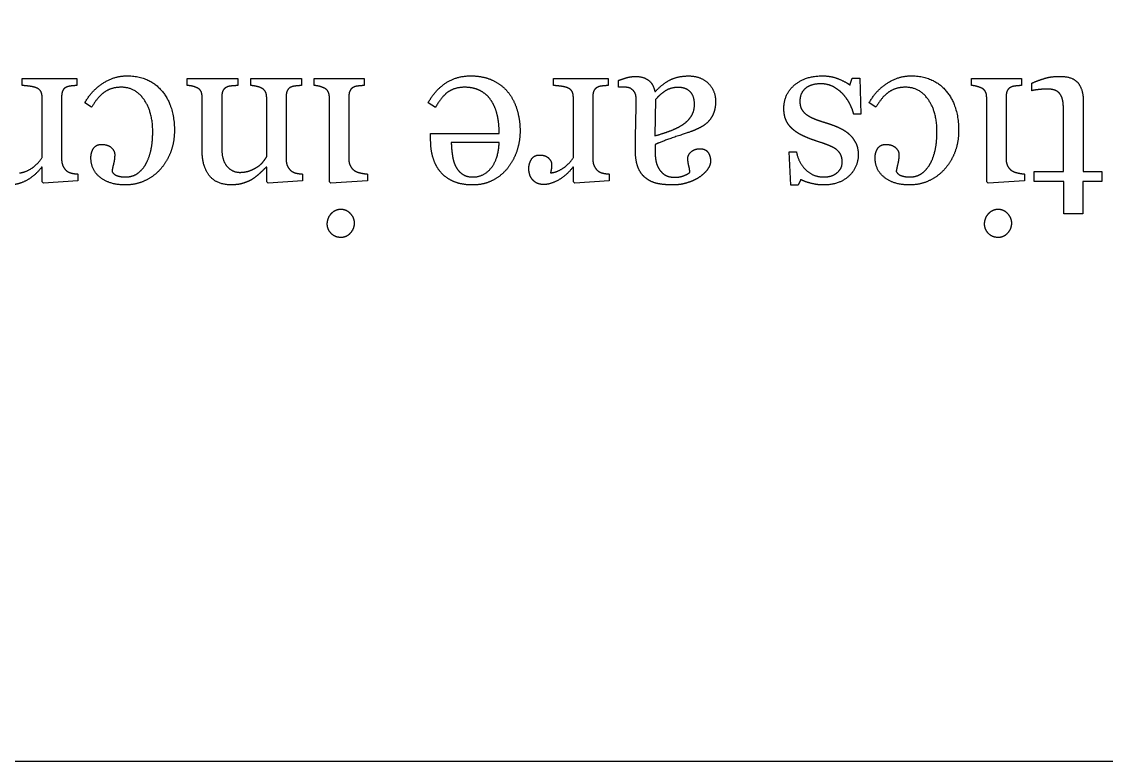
# Model space of a CAD drawing. Header units: inches. Extents: x -4.69 to 4.69, y -2.94 to 2.94.
# Drawn here: x -1.236 to 0.775, y -2.937 to -1.566 of the extents above; entities that cross this region are included whole.
import ezdxf

# ---------------------------------------------------------------- set-up
doc = ezdxf.new("R2010")
doc.units = ezdxf.units.IN
doc.layers.get('0').update_dxf_attribs({"linetype": 'CONTINUOUS'})

msp = doc.modelspace()

# ---------------------------------------------------------------- linework, layer by layer
for p, q in [((-1.2351, -1.684), (-1.2351, -1.6711)), ((-1.2351, -1.6711), (-1.1339, -1.6711)), ((-1.1339, -1.6711), (-1.1339, -1.684)), ((-0.9294, -1.6711), (-0.8356, -1.6711)), ((-0.9294, -1.684), (-0.9294, -1.6711)), ((-0.8356, -1.6711), (-0.8356, -1.684)), ((-0.8115, -1.684), (-0.8115, -1.6711)), ((-0.8115, -1.6711), (-0.7175, -1.6711)), ((-0.7175, -1.6711), (-0.7175, -1.684)), ((-0.6938, -1.6711), (-0.6012, -1.6711)), ((-0.6938, -1.684), (-0.6938, -1.6711)), ((-0.6012, -1.6711), (-0.6012, -1.684)), ((-0.2499, -1.684), (-0.2499, -1.6711)), ((-0.2499, -1.6711), (-0.1488, -1.6711)), ((-0.1488, -1.6711), (-0.1488, -1.684)), ((-0.1297, -1.6871), (-0.1297, -1.6746)), ((0.2997, -1.6832), (0.3036, -1.6706)), ((0.3036, -1.6706), (0.3182, -1.6706)), ((0.3182, -1.6706), (0.3202, -1.7373)), ((0.5251, -1.6711), (0.6177, -1.6711)), ((0.5251, -1.684), (0.5251, -1.6711)), ((0.6177, -1.6711), (0.6177, -1.684)), ((0.6372, -1.6937), (0.6372, -1.6795)), ((-1.1983, -1.8175), (-1.1983, -1.7058)), ((-1.1621, -1.7038), (-1.1621, -1.8222)), ((-0.9016, -1.8052), (-0.9016, -1.7054)), ((-0.865, -1.7038), (-0.865, -1.8025)), ((-0.7819, -1.8161), (-0.7819, -1.7058)), ((-0.7457, -1.7038), (-0.7457, -1.8222)), ((-0.6656, -1.8626), (-0.6656, -1.7062)), ((-0.6294, -1.7038), (-0.6294, -1.8222)), ((-0.2132, -1.8175), (-0.2132, -1.7058)), ((-0.177, -1.7038), (-0.177, -1.8222)), ((-0.0622, -1.6951), (-0.061, -1.6951)), ((0.5533, -1.8626), (0.5533, -1.7062)), ((0.5895, -1.7038), (0.5895, -1.8222)), ((-1.1065, -1.7241), (-1.1189, -1.7159)), ((-0.4688, -1.7247), (-0.4825, -1.7163)), ((-0.0606, -1.7101), (-0.0618, -1.7774)), ((0.3478, -1.7241), (0.3354, -1.7159)), ((0.7325, -1.7136), (0.7325, -1.8435)), ((0.3202, -1.7373), (0.3068, -1.7373)), ((0.6959, -1.8435), (0.6959, -1.7363)), ((-0.4778, -1.7859), (-0.4778, -1.7731)), ((-0.4778, -1.7731), (-0.3507, -1.7731)), ((-0.3507, -1.7895), (-0.4395, -1.7895)), ((-0.0614, -1.7937), (-0.0614, -1.813)), ((0.19, -1.8686), (0.1871, -1.807)), ((0.1871, -1.807), (0.2005, -1.807)), ((-1.1983, -1.8356), (-1.1993, -1.8356)), ((-1.1983, -1.8626), (-1.1983, -1.8356)), ((-1.1318, -1.8482), (-1.1318, -1.8611)), ((-0.7819, -1.8356), (-0.7829, -1.8356)), ((-0.7819, -1.8626), (-0.7819, -1.8356)), ((-0.7154, -1.8482), (-0.7154, -1.8611)), ((-0.5951, -1.8482), (-0.5951, -1.8611)), ((-0.2132, -1.8356), (-0.2141, -1.8356)), ((-0.2132, -1.8626), (-0.2132, -1.8356)), ((-0.1466, -1.8482), (-0.1466, -1.8611)), ((0.6237, -1.8482), (0.6237, -1.8611)), ((0.6412, -1.8622), (0.6412, -1.8435)), ((0.6412, -1.8435), (0.6959, -1.8435)), ((0.7325, -1.8435), (0.7671, -1.8435)), ((0.7671, -1.8435), (0.7671, -1.8622)), ((-1.1956, -1.8653), (-1.1983, -1.8626)), ((-1.1318, -1.8611), (-1.1956, -1.8653)), ((-0.7792, -1.8653), (-0.7819, -1.8626)), ((-0.7154, -1.8611), (-0.7792, -1.8653)), ((-0.6628, -1.8653), (-0.6656, -1.8626)), ((-0.5951, -1.8611), (-0.6628, -1.8653)), ((-0.2104, -1.8653), (-0.2132, -1.8626)), ((-0.1466, -1.8611), (-0.2104, -1.8653)), ((0.204, -1.8686), (0.19, -1.8686)), ((0.2085, -1.8585), (0.204, -1.8686)), ((0.556, -1.8653), (0.5533, -1.8626)), ((0.6237, -1.8611), (0.556, -1.8653)), ((0.6963, -1.8622), (0.6412, -1.8622)), ((0.6963, -1.922), (0.6963, -1.8622)), ((0.7671, -1.8622), (0.7317, -1.8622)), ((0.7317, -1.8622), (0.7317, -1.922)), ((0.7317, -1.922), (0.6963, -1.922))]:
    msp.add_line(p, q)
for points in [[(-4.6875, -2.9375), (4.6875, -2.9375), (4.6875, 2.9375), (-4.6875, 2.9375)], [(4.6875, 2.9375), (-4.6875, 2.9375), (-4.6875, -2.9375), (4.6875, -2.9375)]]:
    msp.add_lwpolyline(points, close=True)
for points in [[(-1.0851, -1.6795), (-1.0641, -1.6661), (-1.0417, -1.6661)], [(-1.0417, -1.6661), (-1, -1.6661), (-0.9765, -1.6937)], [(-0.4502, -1.6797), (-0.4299, -1.6661), (-0.4037, -1.6661)], [(-0.4037, -1.6661), (-0.3805, -1.6661), (-0.3631, -1.6743)], [(-0.1297, -1.6746), (-0.1205, -1.6713), (-0.1136, -1.6693)], [(-0.1136, -1.6693), (-0.1067, -1.6673), (-0.098, -1.6673)], [(-0.098, -1.6673), (-0.0828, -1.6673), (-0.0737, -1.6744)], [(-0.0339, -1.6737), (-0.0194, -1.6663), (0.0011, -1.6663)], [(0.0011, -1.6663), (0.0227, -1.6663), (0.0366, -1.6795)], [(0.1971, -1.683), (0.2171, -1.6661), (0.2488, -1.6661)], [(0.2488, -1.6661), (0.2655, -1.6661), (0.2796, -1.6721)], [(0.3692, -1.6795), (0.3902, -1.6661), (0.4126, -1.6661)], [(0.4126, -1.6661), (0.4542, -1.6661), (0.4778, -1.6937)], [(0.6611, -1.6707), (0.6724, -1.6671), (0.6887, -1.6671)], [(0.6887, -1.6671), (0.7128, -1.6671), (0.7227, -1.6792)], [(-1.2218, -1.6854), (-1.2295, -1.6844), (-1.2351, -1.684)], [(-1.2092, -1.6883), (-1.2141, -1.6863), (-1.2218, -1.6854)], [(-1.2009, -1.6947), (-1.2036, -1.6904), (-1.2092, -1.6883)], [(-1.1514, -1.6863), (-1.1569, -1.6881), (-1.1595, -1.6924)], [(-1.1432, -1.6848), (-1.1479, -1.6852), (-1.1514, -1.6863)], [(-1.1339, -1.684), (-1.1384, -1.6844), (-1.1432, -1.6848)], [(-1.1189, -1.7159), (-1.1061, -1.6929), (-1.0851, -1.6795)], [(-1.0513, -1.6873), (-1.0702, -1.6873), (-1.0829, -1.6965)], [(-1.0093, -1.7102), (-1.0253, -1.6873), (-1.0513, -1.6873)], [(-0.92, -1.6852), (-0.9234, -1.6844), (-0.9294, -1.684)], [(-0.9119, -1.6879), (-0.9166, -1.6859), (-0.92, -1.6852)], [(-0.9039, -1.6944), (-0.9063, -1.6902), (-0.9119, -1.6879)], [(-0.8543, -1.6863), (-0.8597, -1.6881), (-0.8624, -1.6925)], [(-0.8454, -1.6848), (-0.8508, -1.6852), (-0.8543, -1.6863)], [(-0.8356, -1.684), (-0.8401, -1.6844), (-0.8454, -1.6848)], [(-0.8017, -1.6854), (-0.8064, -1.6844), (-0.8115, -1.684)], [(-0.7928, -1.6883), (-0.7969, -1.6863), (-0.8017, -1.6854)], [(-0.7846, -1.6949), (-0.7874, -1.6906), (-0.7928, -1.6883)], [(-0.735, -1.6863), (-0.7405, -1.6881), (-0.7431, -1.6924)], [(-0.7268, -1.6848), (-0.7315, -1.6852), (-0.735, -1.6863)], [(-0.7175, -1.684), (-0.722, -1.6844), (-0.7268, -1.6848)], [(-0.6847, -1.6854), (-0.6887, -1.6844), (-0.6938, -1.684)], [(-0.6764, -1.6883), (-0.6806, -1.6865), (-0.6847, -1.6854)], [(-0.6682, -1.6949), (-0.6708, -1.6904), (-0.6764, -1.6883)], [(-0.6187, -1.6863), (-0.6241, -1.6881), (-0.6267, -1.6924)], [(-0.6104, -1.6848), (-0.6152, -1.6852), (-0.6187, -1.6863)], [(-0.6012, -1.684), (-0.6056, -1.6844), (-0.6104, -1.6848)], [(-0.4825, -1.7163), (-0.4704, -1.6933), (-0.4502, -1.6797)], [(-0.4147, -1.6873), (-0.4321, -1.6873), (-0.4446, -1.6954)], [(-0.3856, -1.6938), (-0.3978, -1.6873), (-0.4147, -1.6873)], [(-0.3631, -1.6743), (-0.3457, -1.6824), (-0.3344, -1.6964)], [(-0.2366, -1.6854), (-0.2443, -1.6844), (-0.2499, -1.684)], [(-0.2241, -1.6883), (-0.2289, -1.6863), (-0.2366, -1.6854)], [(-0.2158, -1.6947), (-0.2184, -1.6904), (-0.2241, -1.6883)], [(-0.1663, -1.6863), (-0.1717, -1.6881), (-0.1743, -1.6924)], [(-0.158, -1.6848), (-0.1628, -1.6852), (-0.1663, -1.6863)], [(-0.1488, -1.684), (-0.1532, -1.6844), (-0.158, -1.6848)], [(-0.1167, -1.6873), (-0.1231, -1.6871), (-0.1297, -1.6871)], [(-0.1075, -1.6892), (-0.1104, -1.6875), (-0.1167, -1.6873)], [(-0.0994, -1.6968), (-0.1021, -1.6924), (-0.1075, -1.6892)], [(-0.0737, -1.6744), (-0.0647, -1.6815), (-0.0622, -1.6951)], [(-0.061, -1.6951), (-0.0484, -1.6811), (-0.0339, -1.6737)], [(-0.0186, -1.6875), (-0.0324, -1.6875), (-0.0429, -1.6942)], [(0.0029, -1.6951), (-0.0055, -1.6875), (-0.0186, -1.6875)], [(0.0366, -1.6795), (0.0505, -1.6927), (0.0505, -1.7141)], [(0.1772, -1.7266), (0.1772, -1.6999), (0.1971, -1.683)], [(0.2171, -1.6894), (0.2069, -1.6979), (0.2069, -1.7138)], [(0.2459, -1.6809), (0.2272, -1.6809), (0.2171, -1.6894)], [(0.2697, -1.6867), (0.2591, -1.6809), (0.2459, -1.6809)], [(0.2879, -1.7012), (0.2803, -1.6926), (0.2697, -1.6867)], [(0.2796, -1.6721), (0.2937, -1.6782), (0.2997, -1.6832)], [(0.3354, -1.7159), (0.3482, -1.6929), (0.3692, -1.6795)], [(0.403, -1.6873), (0.3841, -1.6873), (0.3714, -1.6965)], [(0.445, -1.7102), (0.429, -1.6873), (0.403, -1.6873)], [(0.5342, -1.6854), (0.5301, -1.6844), (0.5251, -1.684)], [(0.5425, -1.6883), (0.5382, -1.6865), (0.5342, -1.6854)], [(0.5507, -1.6949), (0.5481, -1.6904), (0.5425, -1.6883)], [(0.6002, -1.6863), (0.5947, -1.6881), (0.5921, -1.6924)], [(0.6085, -1.6848), (0.6037, -1.6852), (0.6002, -1.6863)], [(0.6177, -1.684), (0.6132, -1.6844), (0.6085, -1.6848)], [(0.6372, -1.6795), (0.6498, -1.6743), (0.6611, -1.6707)], [(0.7227, -1.6792), (0.7325, -1.6914), (0.7325, -1.7136)], [(-1.1983, -1.7058), (-1.1983, -1.699), (-1.2009, -1.6947)], [(-1.1595, -1.6924), (-1.1621, -1.6968), (-1.1621, -1.7038)], [(-1.0829, -1.6965), (-1.0956, -1.7057), (-1.1065, -1.7241)], [(-0.9765, -1.6937), (-0.953, -1.7213), (-0.953, -1.7679)], [(-0.9016, -1.7054), (-0.9016, -1.6986), (-0.9039, -1.6944)], [(-0.8624, -1.6925), (-0.865, -1.6968), (-0.865, -1.7038)], [(-0.7819, -1.7058), (-0.7819, -1.6992), (-0.7846, -1.6949)], [(-0.7431, -1.6924), (-0.7457, -1.6968), (-0.7457, -1.7038)], [(-0.6656, -1.7062), (-0.6656, -1.6994), (-0.6682, -1.6949)], [(-0.6267, -1.6924), (-0.6294, -1.6968), (-0.6294, -1.7038)], [(-0.4446, -1.6954), (-0.4572, -1.7035), (-0.4688, -1.7247)], [(-0.3657, -1.7117), (-0.3733, -1.7004), (-0.3856, -1.6938)], [(-0.3344, -1.6964), (-0.3231, -1.7105), (-0.3176, -1.7291)], [(-0.2132, -1.7058), (-0.2132, -1.699), (-0.2158, -1.6947)], [(-0.1743, -1.6924), (-0.177, -1.6968), (-0.177, -1.7038)], [(-0.0968, -1.7089), (-0.0968, -1.7013), (-0.0994, -1.6968)], [(-0.0974, -1.7559), (-0.0968, -1.7344), (-0.0968, -1.7089)], [(-0.0429, -1.6942), (-0.0534, -1.7009), (-0.0606, -1.7101)], [(0.0114, -1.7189), (0.0114, -1.7027), (0.0029, -1.6951)], [(0.3001, -1.7195), (0.2951, -1.7094), (0.2879, -1.7012)], [(0.3714, -1.6965), (0.3587, -1.7057), (0.3478, -1.7241)], [(0.4778, -1.6937), (0.5013, -1.7213), (0.5013, -1.7679)], [(0.5533, -1.7062), (0.5533, -1.6994), (0.5507, -1.6949)], [(0.5921, -1.6924), (0.5895, -1.6968), (0.5895, -1.7038)], [(0.6505, -1.6915), (0.641, -1.6924), (0.6372, -1.6937)], [(0.6648, -1.6906), (0.6599, -1.6906), (0.6505, -1.6915)], [(0.6815, -1.6935), (0.6753, -1.6906), (0.6648, -1.6906)], [(0.6909, -1.7021), (0.6877, -1.6964), (0.6815, -1.6935)], [(0.695, -1.7162), (0.6942, -1.7081), (0.6909, -1.7021)], [(-0.9932, -1.7692), (-0.9932, -1.733), (-1.0093, -1.7102)], [(-0.3543, -1.7388), (-0.3579, -1.7234), (-0.3657, -1.7117)], [(-0.3176, -1.7291), (-0.312, -1.7478), (-0.312, -1.7686)], [(0.0057, -1.7404), (0.0114, -1.7314), (0.0114, -1.7189)], [(0.0505, -1.7141), (0.0505, -1.7252), (0.0474, -1.734)], [(0.1814, -1.749), (0.1772, -1.7398), (0.1772, -1.7266)], [(0.2069, -1.7138), (0.2069, -1.7219), (0.2101, -1.7279)], [(0.2101, -1.7279), (0.2134, -1.7338), (0.2196, -1.7383)], [(0.3068, -1.7373), (0.3052, -1.7297), (0.3001, -1.7195)], [(0.4611, -1.7692), (0.4611, -1.733), (0.445, -1.7102)], [(0.6959, -1.7363), (0.6959, -1.7243), (0.695, -1.7162)], [(-0.3507, -1.7731), (-0.3507, -1.7542), (-0.3543, -1.7388)], [(-0.0096, -1.7561), (0.0001, -1.7495), (0.0057, -1.7404)], [(0.038, -1.7498), (0.0332, -1.7556), (0.0252, -1.7602)], [(0.0474, -1.734), (0.0443, -1.7428), (0.038, -1.7498)], [(0.1937, -1.7651), (0.1857, -1.7581), (0.1814, -1.749)], [(0.2196, -1.7383), (0.226, -1.7428), (0.2353, -1.7464)], [(0.2353, -1.7464), (0.2447, -1.75), (0.2562, -1.7535)], [(-0.9977, -1.8087), (-0.9932, -1.7922), (-0.9932, -1.7692)], [(-0.953, -1.7679), (-0.953, -1.7881), (-0.9593, -1.8057)], [(-0.312, -1.7686), (-0.312, -1.7873), (-0.3179, -1.8053)], [(-0.098, -1.8052), (-0.098, -1.7774), (-0.0974, -1.7559)], [(-0.0618, -1.7774), (-0.0452, -1.7725), (-0.0328, -1.7678)], [(-0.0328, -1.7678), (-0.0203, -1.7632), (-0.0096, -1.7561)], [(0.0102, -1.7675), (0.0015, -1.7708), (-0.0253, -1.7797)], [(0.0252, -1.7602), (0.0172, -1.7647), (0.0102, -1.7675)], [(0.2125, -1.7772), (0.2011, -1.7717), (0.1937, -1.7651)], [(0.2562, -1.7535), (0.2653, -1.7562), (0.2765, -1.7609)], [(0.2765, -1.7609), (0.2877, -1.7657), (0.2957, -1.7721)], [(0.4566, -1.8087), (0.4611, -1.7922), (0.4611, -1.7692)], [(0.5013, -1.7679), (0.5013, -1.7881), (0.495, -1.8057)], [(-0.4734, -1.8181), (-0.4778, -1.8033), (-0.4778, -1.7859)], [(-0.4395, -1.7895), (-0.4395, -1.8003), (-0.4376, -1.8127)], [(-0.3654, -1.8367), (-0.3519, -1.8197), (-0.3507, -1.7895)], [(-0.0253, -1.7797), (-0.052, -1.7887), (-0.0614, -1.7937)], [(0.2367, -1.7867), (0.2239, -1.7826), (0.2125, -1.7772)], [(0.2586, -1.7944), (0.2497, -1.791), (0.2367, -1.7867)], [(0.2957, -1.7721), (0.3042, -1.7789), (0.3097, -1.7889)], [(0.3097, -1.7889), (0.3151, -1.7988), (0.3151, -1.8122)], [(-1.1078, -1.8181), (-1.1078, -1.8083), (-1.1032, -1.8008)], [(-1.1032, -1.8008), (-1.0985, -1.7933), (-1.0878, -1.7933)], [(-1.0878, -1.7933), (-1.0763, -1.7933), (-1.07, -1.7992)], [(-1.07, -1.7992), (-1.0637, -1.805), (-1.0637, -1.8122)], [(-1.0093, -1.835), (-1.0022, -1.8253), (-0.9977, -1.8087)], [(-0.9593, -1.8057), (-0.9656, -1.8233), (-0.9777, -1.8377)], [(-0.8883, -1.851), (-0.9016, -1.8338), (-0.9016, -1.8052)], [(-0.865, -1.8025), (-0.865, -1.8229), (-0.8553, -1.834)], [(-0.3179, -1.8053), (-0.3239, -1.8233), (-0.3354, -1.8377)], [(-0.0928, -1.837), (-0.098, -1.8247), (-0.098, -1.8052)], [(-0.0009, -1.8194), (-0.0009, -1.8126), (0.0053, -1.807)], [(0.0053, -1.807), (0.0114, -1.8013), (0.0223, -1.8013)], [(0.0223, -1.8013), (0.032, -1.8013), (0.0366, -1.8082)], [(0.0366, -1.8082), (0.0412, -1.8151), (0.0412, -1.8237)], [(0.2005, -1.807), (0.2046, -1.8277), (0.2181, -1.8407)], [(0.2733, -1.8017), (0.2674, -1.7978), (0.2586, -1.7944)], [(0.2823, -1.8116), (0.2793, -1.8058), (0.2733, -1.8017)], [(0.3464, -1.8181), (0.3464, -1.8083), (0.3511, -1.8008)], [(0.3511, -1.8008), (0.3558, -1.7933), (0.3665, -1.7933)], [(0.3665, -1.7933), (0.378, -1.7933), (0.3843, -1.7992)], [(0.3843, -1.7992), (0.3906, -1.805), (0.3906, -1.8122)], [(0.4449, -1.835), (0.4521, -1.8253), (0.4566, -1.8087)], [(0.495, -1.8057), (0.4887, -1.8233), (0.4766, -1.8377)], [(-1.2191, -1.8385), (-1.2069, -1.8311), (-1.1983, -1.8175)], [(-1.1621, -1.8222), (-1.1621, -1.8282), (-1.1593, -1.834)], [(-1.0901, -1.8549), (-1.1078, -1.8414), (-1.1078, -1.8181)], [(-1.066, -1.8301), (-1.0683, -1.8393), (-1.0687, -1.8436)], [(-1.0637, -1.8122), (-1.0637, -1.8209), (-1.066, -1.8301)], [(-0.7977, -1.834), (-0.7913, -1.8295), (-0.7875, -1.8244)], [(-0.7875, -1.8244), (-0.7837, -1.8192), (-0.7819, -1.8161)], [(-0.7457, -1.8222), (-0.7457, -1.8288), (-0.7429, -1.8343)], [(-0.6294, -1.8222), (-0.6294, -1.8284), (-0.6265, -1.8335)], [(-0.4601, -1.8437), (-0.469, -1.8328), (-0.4734, -1.8181)], [(-0.4376, -1.8127), (-0.4358, -1.8251), (-0.4317, -1.8335)], [(-0.2957, -1.8383), (-0.2957, -1.8284), (-0.2908, -1.8207)], [(-0.2908, -1.8207), (-0.2859, -1.813), (-0.2758, -1.813)], [(-0.2758, -1.813), (-0.2649, -1.813), (-0.2592, -1.8186)], [(-0.2592, -1.8186), (-0.2534, -1.8243), (-0.2534, -1.8311)], [(-0.234, -1.8385), (-0.2217, -1.8311), (-0.2132, -1.8175)], [(-0.177, -1.8222), (-0.177, -1.8282), (-0.1741, -1.834)], [(-0.0614, -1.813), (-0.0614, -1.8155), (-0.0603, -1.8227)], [(-0.0603, -1.8227), (-0.0592, -1.8299), (-0.0557, -1.8363)], [(0.001, -1.8334), (-0.0009, -1.8258), (-0.0009, -1.8194)], [(0.0412, -1.8237), (0.0412, -1.8326), (0.0348, -1.8408)], [(0.2762, -1.8456), (0.2854, -1.8376), (0.2854, -1.8262)], [(0.2854, -1.8262), (0.2854, -1.8175), (0.2823, -1.8116)], [(0.3151, -1.8122), (0.3151, -1.8358), (0.2976, -1.8521)], [(0.3642, -1.8549), (0.3464, -1.8414), (0.3464, -1.8181)], [(0.3883, -1.8301), (0.3859, -1.8393), (0.3856, -1.8436)], [(0.3906, -1.8122), (0.3906, -1.8209), (0.3883, -1.8301)], [(0.5895, -1.8222), (0.5895, -1.8284), (0.5923, -1.8335)], [(-1.2405, -1.8459), (-1.2314, -1.8459), (-1.2191, -1.8385)], [(-1.1993, -1.8356), (-1.2114, -1.8513), (-1.2261, -1.8595)], [(-1.1593, -1.834), (-1.1565, -1.8399), (-1.1514, -1.8434)], [(-1.1514, -1.8434), (-1.1477, -1.8457), (-1.1427, -1.8468)], [(-1.1427, -1.8468), (-1.1376, -1.8478), (-1.1318, -1.8482)], [(-1.0687, -1.8436), (-1.0652, -1.8496), (-1.0583, -1.8516)], [(-1.0435, -1.8537), (-1.0342, -1.8537), (-1.0257, -1.8497)], [(-1.0257, -1.8497), (-1.0173, -1.8457), (-1.0093, -1.835)], [(-0.9777, -1.8377), (-0.9891, -1.8515), (-1.0065, -1.86)], [(-0.8553, -1.834), (-0.8457, -1.8451), (-0.8318, -1.8451)], [(-0.8318, -1.8451), (-0.8215, -1.8451), (-0.8129, -1.8419)], [(-0.8129, -1.8419), (-0.8043, -1.8387), (-0.7977, -1.834)], [(-0.7946, -1.8468), (-0.8016, -1.8533), (-0.8078, -1.8574)], [(-0.7829, -1.8356), (-0.7876, -1.8402), (-0.7946, -1.8468)], [(-0.7429, -1.8343), (-0.7401, -1.8399), (-0.735, -1.8434)], [(-0.735, -1.8434), (-0.7313, -1.8457), (-0.7263, -1.8468)], [(-0.7263, -1.8468), (-0.7212, -1.8478), (-0.7154, -1.8482)], [(-0.6265, -1.8335), (-0.6237, -1.8387), (-0.6187, -1.8422)], [(-0.6187, -1.8422), (-0.615, -1.8445), (-0.608, -1.8462)], [(-0.608, -1.8462), (-0.601, -1.8478), (-0.5951, -1.8482)], [(-0.4358, -1.8618), (-0.4507, -1.8552), (-0.4601, -1.8437)], [(-0.4317, -1.8335), (-0.4272, -1.8424), (-0.4194, -1.848)], [(-0.4194, -1.848), (-0.4116, -1.8537), (-0.3994, -1.8537)], [(-0.3994, -1.8537), (-0.3789, -1.8537), (-0.3654, -1.8367)], [(-0.3354, -1.8377), (-0.3464, -1.8515), (-0.3629, -1.86)], [(-0.288, -1.8597), (-0.2957, -1.8517), (-0.2957, -1.8383)], [(-0.2554, -1.8459), (-0.2462, -1.8459), (-0.234, -1.8385)], [(-0.2541, -1.8389), (-0.2548, -1.8424), (-0.2554, -1.8459)], [(-0.2534, -1.8311), (-0.2534, -1.8354), (-0.2541, -1.8389)], [(-0.2141, -1.8356), (-0.2262, -1.8513), (-0.241, -1.8595)], [(-0.1741, -1.834), (-0.1713, -1.8399), (-0.1663, -1.8434)], [(-0.1663, -1.8434), (-0.1626, -1.8457), (-0.1575, -1.8468)], [(-0.1575, -1.8468), (-0.1525, -1.8478), (-0.1466, -1.8482)], [(-0.0777, -1.8566), (-0.0877, -1.8494), (-0.0928, -1.837)], [(-0.0557, -1.8363), (-0.0519, -1.8435), (-0.0448, -1.8489)], [(-0.0448, -1.8489), (-0.0377, -1.8542), (-0.0246, -1.8542)], [(-0.008, -1.8512), (-0.0003, -1.8482), (0.0028, -1.8449)], [(0.0028, -1.8449), (0.0028, -1.841), (0.001, -1.8334)], [(0.0348, -1.8408), (0.0285, -1.849), (0.0184, -1.8554)], [(0.2181, -1.8407), (0.2316, -1.8537), (0.2511, -1.8537)], [(0.2511, -1.8537), (0.2671, -1.8537), (0.2762, -1.8456)], [(0.3856, -1.8436), (0.3891, -1.8496), (0.3959, -1.8516)], [(0.4108, -1.8537), (0.4201, -1.8537), (0.4285, -1.8497)], [(0.4285, -1.8497), (0.437, -1.8457), (0.4449, -1.835)], [(0.4766, -1.8377), (0.4651, -1.8515), (0.4478, -1.86)], [(0.5923, -1.8335), (0.5951, -1.8387), (0.6002, -1.8422)], [(0.6002, -1.8422), (0.6039, -1.8445), (0.6109, -1.8462)], [(0.6109, -1.8462), (0.6179, -1.8478), (0.6237, -1.8482)], [(-1.2261, -1.8595), (-1.2409, -1.8677), (-1.2532, -1.8677)], [(-1.0442, -1.8685), (-1.0724, -1.8685), (-1.0901, -1.8549)], [(-1.0583, -1.8516), (-1.0515, -1.8537), (-1.0435, -1.8537)], [(-1.0065, -1.86), (-1.0238, -1.8685), (-1.0442, -1.8685)], [(-0.8473, -1.8683), (-0.8749, -1.8683), (-0.8883, -1.851)], [(-0.8249, -1.8651), (-0.8348, -1.8683), (-0.8473, -1.8683)], [(-0.8078, -1.8574), (-0.815, -1.862), (-0.8249, -1.8651)], [(-0.3998, -1.8685), (-0.4208, -1.8685), (-0.4358, -1.8618)], [(-0.3629, -1.86), (-0.3793, -1.8685), (-0.3998, -1.8685)], [(-0.268, -1.8677), (-0.2803, -1.8677), (-0.288, -1.8597)], [(-0.241, -1.8595), (-0.2558, -1.8677), (-0.268, -1.8677)], [(-0.0556, -1.8662), (-0.0678, -1.864), (-0.0777, -1.8566)], [(-0.0271, -1.8685), (-0.0435, -1.8685), (-0.0556, -1.8662)], [(-0.0028, -1.8647), (-0.0153, -1.8685), (-0.0271, -1.8685)], [(-0.0246, -1.8542), (-0.0157, -1.8542), (-0.008, -1.8512)], [(0.0184, -1.8554), (0.0096, -1.8609), (-0.0028, -1.8647)], [(0.2277, -1.8655), (0.2159, -1.8626), (0.2085, -1.8585)], [(0.2507, -1.8685), (0.2394, -1.8685), (0.2277, -1.8655)], [(0.2976, -1.8521), (0.2801, -1.8685), (0.2507, -1.8685)], [(0.4101, -1.8685), (0.3819, -1.8685), (0.3642, -1.8549)], [(0.3959, -1.8516), (0.4028, -1.8537), (0.4108, -1.8537)], [(0.4478, -1.86), (0.4305, -1.8685), (0.4101, -1.8685)], [(-0.6695, -1.941), (-0.6695, -1.9299), (-0.6622, -1.9217)], [(-0.6622, -1.9217), (-0.6549, -1.9134), (-0.6442, -1.9134)], [(-0.6442, -1.9134), (-0.6342, -1.9134), (-0.6269, -1.9213)], [(-0.6269, -1.9213), (-0.6196, -1.9292), (-0.6196, -1.9393)], [(0.5494, -1.941), (0.5494, -1.9299), (0.5567, -1.9217)], [(0.5567, -1.9217), (0.564, -1.9134), (0.5747, -1.9134)], [(0.5747, -1.9134), (0.5846, -1.9134), (0.5919, -1.9213)], [(0.5919, -1.9213), (0.5992, -1.9292), (0.5992, -1.9393)], [(-0.6623, -1.9584), (-0.6695, -1.951), (-0.6695, -1.941)], [(-0.6196, -1.9393), (-0.6196, -1.95), (-0.6269, -1.958)], [(0.5565, -1.9584), (0.5494, -1.951), (0.5494, -1.941)], [(0.5992, -1.9393), (0.5992, -1.95), (0.5919, -1.958)], [(-0.6442, -1.9659), (-0.6552, -1.9659), (-0.6623, -1.9584)], [(-0.6269, -1.958), (-0.6342, -1.9659), (-0.6442, -1.9659)], [(0.5747, -1.9659), (0.5636, -1.9659), (0.5565, -1.9584)], [(0.5919, -1.958), (0.5846, -1.9659), (0.5747, -1.9659)]]:
    msp.add_open_spline(points, degree=2)

doc.saveas('drawing.dxf')
